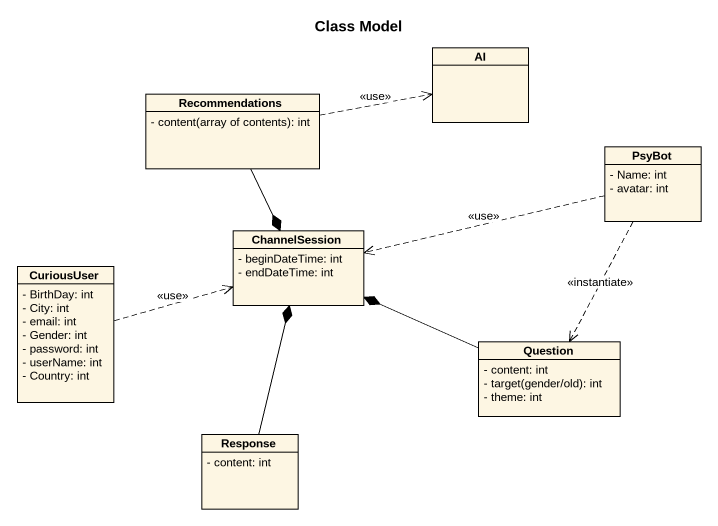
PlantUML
@startuml
title Class Model
hide circle
hide empty members
skinparam classAttributeIconSize 0
class AI
class Recommendations {
  {field} - content(array of contents): int
}
class PsyBot {
  - Name: int
  - avatar: int
}
class ChannelSession {
  - beginDateTime: int
  - endDateTime: int
}
class CuriousUser {
  - BirthDay: int
  - City: int
  - email: int
  - Gender: int
  - password: int
  - userName: int
  - Country: int
}
class Question {
  - content: int
  {field} - target(gender/old): int
  - theme: int
}
class Response {
  - content: int
}
Recommendations .right.> AI : <<use>>
Recommendations --* ChannelSession
PsyBot .left.> ChannelSession : <<use>>
PsyBot ..> Question : <<instantiate>>
CuriousUser .right.> ChannelSession : <<use>>
Question -left-* ChannelSession
Response -up-* ChannelSession
@enduml
